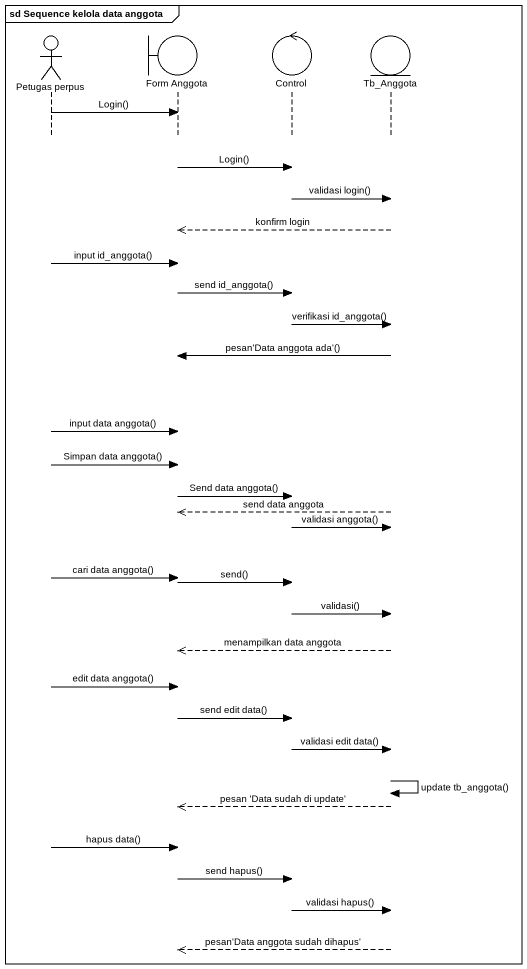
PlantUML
@startuml
mainframe sd Sequence kelola data anggota
hide footbox
actor "Petugas perpus" as Petugas_perpus
boundary "Form Anggota" as Form_Anggota
control "Control" as Control_
entity Tb_Anggota

Petugas_perpus -> Form_Anggota : Login()
Form_Anggota -> Control_ : Login()
Control_ -> Tb_Anggota : validasi login()
Tb_Anggota -->> Form_Anggota : konfirm login
Petugas_perpus -> Form_Anggota : input id_anggota()
Form_Anggota -> Control_ : send id_anggota()
Control_ -> Tb_Anggota : verifikasi id_anggota()
Tb_Anggota -> Form_Anggota : pesan'Data anggota ada'()
Petugas_perpus -> Form_Anggota : input data anggota()
Petugas_perpus -> Form_Anggota : Simpan data anggota()
Form_Anggota -> Control_ : Send data anggota()
Tb_Anggota -->> Form_Anggota : send data anggota
Control_ -> Tb_Anggota : validasi anggota()
Petugas_perpus -> Form_Anggota : cari data anggota()
Form_Anggota -> Control_ : send()
Control_ -> Tb_Anggota : validasi()
Tb_Anggota -->> Form_Anggota : menampilkan data anggota
Petugas_perpus -> Form_Anggota : edit data anggota()
Form_Anggota -> Control_ : send edit data()
Control_ -> Tb_Anggota : validasi edit data()
Tb_Anggota -> Tb_Anggota : update tb_anggota()
Tb_Anggota -->> Form_Anggota : pesan 'Data sudah di update'
Petugas_perpus -> Form_Anggota : hapus data()
Form_Anggota -> Control_ : send hapus()
Control_ -> Tb_Anggota : validasi hapus()
Tb_Anggota -->> Form_Anggota : pesan'Data anggota sudah dihapus'
@enduml
